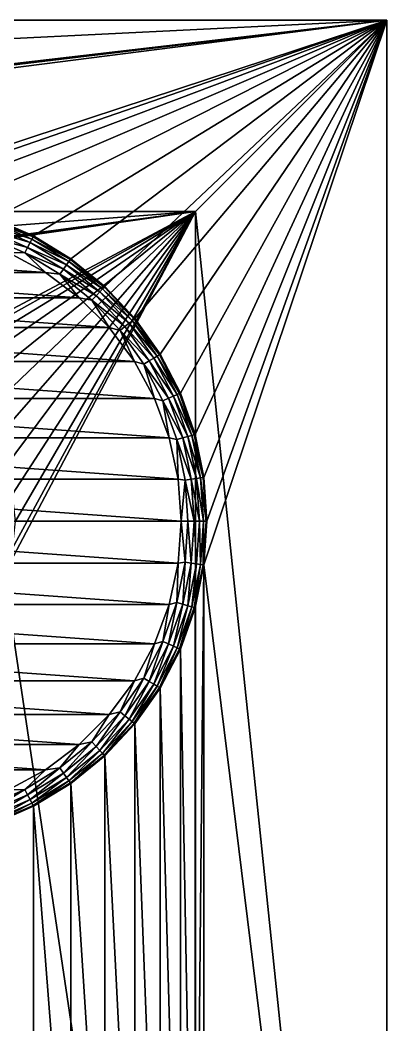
# Model space of a CAD drawing. Extents: x 464 to 15145, y 328 to 7622.
# Drawn here: x 13827 to 15145, y 4012 to 7622 of the extents above; entities that cross this region are included whole.
import ezdxf

# ---------------------------------------------------------------- set-up
doc = ezdxf.new("R2010")
doc.units = 0
doc.layers.get('0').update_dxf_attribs({"linetype": 'CONTINUOUS'})

msp = doc.modelspace()

# ---------------------------------------------------------------- linework, layer by layer
at = {"color": 7}
for points in [[(15145.1, 7622.4), (464.1, 7622.4), (15145.1, 7622.4, -4432), (15145.1, 7622.4)], [(15145.1, 7622.4, -4432), (464.1, 7622.4), (464.1, 7622.4, -4432), (15145.1, 7622.4, -4432)], [(464.1, 7622.4, -4432), (9572.5, 6973.4, -4432), (15145.1, 7622.4, -4432), (464.1, 7622.4, -4432)], [(1152, 6934.5), (464.1, 7622.4), (15145.1, 7622.4), (1152, 6934.5)], [(1152, 6934.5), (15145.1, 7622.4), (14457.2, 6934.5), (1152, 6934.5)], [(15145.1, 7622.4, -4432), (9572.5, 6973.4, -4432), (9730, 6973.4, -4432), (15145.1, 7622.4, -4432)], [(15145.1, 7622.4, -4432), (9730, 6973.4, -4432), (9886.1, 6951.9, -4432), (15145.1, 7622.4, -4432)], [(9886.1, 6951.9, -4432), (13109.7, 6951.9, -4432), (15145.1, 7622.4, -4432), (9886.1, 6951.9, -4432)], [(15145.1, 7622.4, -4432), (13109.7, 6951.9, -4432), (13265.8, 6973.4, -4432), (15145.1, 7622.4, -4432)], [(15145.1, 7622.4, -4432), (13265.8, 6973.4, -4432), (13423.3, 6973.4, -4432), (15145.1, 7622.4, -4432)], [(13423.3, 6973.4, -4432), (13579.4, 6951.9, -4432), (15145.1, 7622.4, -4432), (13423.3, 6973.4, -4432)], [(15145.1, 7622.4, -4432), (13579.4, 6951.9, -4432), (13731.1, 6909.4, -4432), (15145.1, 7622.4, -4432)], [(15145.1, 7622.4, -4432), (13731.1, 6909.4, -4432), (13875.6, 6846.7, -4432), (15145.1, 7622.4, -4432)], [(13875.6, 6846.7, -4432), (14010.1, 6764.8, -4432), (15145.1, 7622.4, -4432), (13875.6, 6846.7, -4432)], [(15145.1, 7622.4, -4432), (14010.1, 6764.8, -4432), (14132.3, 6665.4, -4432), (15145.1, 7622.4, -4432)], [(15145.1, 7622.4, -4432), (14132.3, 6665.4, -4432), (14239.9, 6550.3, -4432), (15145.1, 7622.4, -4432)], [(14239.9, 6550.3, -4432), (14330.7, 6421.6, -4432), (15145.1, 7622.4, -4432), (14239.9, 6550.3, -4432)], [(15145.1, 7622.4, -4432), (14330.7, 6421.6, -4432), (14403.2, 6281.7, -4432), (15145.1, 7622.4, -4432)], [(15145.1, 7622.4, -4432), (14403.2, 6281.7, -4432), (14455.9, 6133.3, -4432), (15145.1, 7622.4, -4432)], [(14455.9, 6133.3, -4432), (14488, 5979.1, -4432), (15145.1, 7622.4, -4432), (14455.9, 6133.3, -4432)], [(14457.2, 6934.5), (15145.1, 7622.4), (15145.1, 328.1), (14457.2, 6934.5)], [(14488, 5979.1, -4432), (14498.7, 5821.9, -4432), (15145.1, 7622.4, -4432), (14488, 5979.1, -4432)], [(15145.1, 7622.4, -4432), (14498.7, 5821.9, -4432), (14488, 5664.7, -4432), (15145.1, 7622.4, -4432)], [(15145.1, 7622.4, -4432), (14488, 5664.7, -4432), (15145.1, 328.1, -4432), (15145.1, 7622.4, -4432)], [(15145.1, 328.1), (15145.1, 7622.4), (15145.1, 328.1, -4432), (15145.1, 328.1)], [(15145.1, 328.1, -4432), (15145.1, 7622.4), (15145.1, 7622.4, -4432), (15145.1, 328.1, -4432)], [(14457.2, 6934.5, -3744.1), (6006.6, 6285.6, -3744.1), (1152, 6934.5, -3744.1), (14457.2, 6934.5, -3744.1)], [(1152, 6934.5), (14457.2, 6934.5), (1152, 6934.5, -3744.1), (1152, 6934.5)], [(1152, 6934.5, -3744.1), (14457.2, 6934.5), (14457.2, 6934.5, -3744.1), (1152, 6934.5, -3744.1)], [(9602.5, 6285.6, -3744.1), (6006.6, 6285.6, -3744.1), (14457.2, 6934.5, -3744.1), (9602.5, 6285.6, -3744.1)], [(14457.2, 6934.5, -3744.1), (9700, 6285.6, -3744.1), (9602.5, 6285.6, -3744.1), (14457.2, 6934.5, -3744.1)], [(14457.2, 6934.5, -3744.1), (9795.3, 6265.4, -3744.1), (9700, 6285.6, -3744.1), (14457.2, 6934.5, -3744.1)], [(13200.5, 6265.4, -3744.1), (9795.3, 6265.4, -3744.1), (14457.2, 6934.5, -3744.1), (13200.5, 6265.4, -3744.1)], [(14457.2, 6934.5, -3744.1), (13295.8, 6285.6, -3744.1), (13200.5, 6265.4, -3744.1), (14457.2, 6934.5, -3744.1)], [(14457.2, 6934.5, -3744.1), (13393.3, 6285.6, -3744.1), (13295.8, 6285.6, -3744.1), (14457.2, 6934.5, -3744.1)], [(13488.6, 6265.4, -3744.1), (13393.3, 6285.6, -3744.1), (14457.2, 6934.5, -3744.1), (13488.6, 6265.4, -3744.1)], [(14457.2, 6934.5, -3744.1), (13577.7, 6225.7, -3744.1), (13488.6, 6265.4, -3744.1), (14457.2, 6934.5, -3744.1)], [(14457.2, 6934.5, -3744.1), (13656.6, 6168.4, -3744.1), (13577.7, 6225.7, -3744.1), (14457.2, 6934.5, -3744.1)], [(13721.8, 6096, -3744.1), (13656.6, 6168.4, -3744.1), (14457.2, 6934.5, -3744.1), (13721.8, 6096, -3744.1)], [(14457.2, 6934.5, -3744.1), (13770.5, 6011.6, -3744.1), (13721.8, 6096, -3744.1), (14457.2, 6934.5, -3744.1)], [(14457.2, 1016, -3744.1), (13770.5, 5632.3, -3744.1), (14457.2, 6934.5, -3744.1), (14457.2, 1016, -3744.1)], [(14457.2, 6934.5, -3744.1), (13770.5, 5632.3, -3744.1), (13800.7, 5725, -3744.1), (14457.2, 6934.5, -3744.1)], [(14457.2, 6934.5, -3744.1), (13800.7, 5918.9, -3744.1), (13770.5, 6011.6, -3744.1), (14457.2, 6934.5, -3744.1)], [(14457.2, 6934.5, -3744.1), (13800.7, 5725, -3744.1), (13810.8, 5821.9, -3744.1), (14457.2, 6934.5, -3744.1)], [(13810.8, 5821.9, -3744.1), (13800.7, 5918.9, -3744.1), (14457.2, 6934.5, -3744.1), (13810.8, 5821.9, -3744.1)], [(14457.2, 6934.5), (14457.2, 1016), (14457.2, 6934.5, -3744.1), (14457.2, 6934.5)], [(14457.2, 6934.5, -3744.1), (14457.2, 1016), (14457.2, 1016, -3744.1), (14457.2, 6934.5, -3744.1)], [(14457.2, 6934.5), (15145.1, 328.1), (14457.2, 1016), (14457.2, 6934.5)], [(13726.9, 6897.8, -5170.7), (13722, 6884, -5189.8), (13869.9, 6835.7, -5170.7), (13726.9, 6897.8, -5170.7)], [(13730, 6906.5, -5148.4), (13726.9, 6897.8, -5170.7), (13874.1, 6843.9, -5148.4), (13730, 6906.5, -5148.4)], [(13726.9, 6897.8, -5170.7), (13869.9, 6835.7, -5170.7), (13874.1, 6843.9, -5148.4), (13726.9, 6897.8, -5170.7)], [(13731.1, 6909.4, -5124.5), (13730, 6906.5, -5148.4), (13875.6, 6846.7, -5124.5), (13731.1, 6909.4, -5124.5)], [(13875.6, 6846.7, -5124.5), (13730, 6906.5, -5148.4), (13874.1, 6843.9, -5148.4), (13875.6, 6846.7, -5124.5)], [(13731.1, 6909.4, -4432), (13731.1, 6909.4, -5124.5), (13875.6, 6846.7, -4432), (13731.1, 6909.4, -4432)], [(13875.6, 6846.7, -4432), (13731.1, 6909.4, -5124.5), (13875.6, 6846.7, -5124.5), (13875.6, 6846.7, -4432)], [(13715.6, 6865.9, -5204.5), (13708.1, 6844.9, -5213.7), (13854.3, 6805.7, -5204.5), (13715.6, 6865.9, -5204.5)], [(13722, 6884, -5189.8), (13715.6, 6865.9, -5204.5), (13863.1, 6822.7, -5189.8), (13722, 6884, -5189.8)], [(13715.6, 6865.9, -5204.5), (13854.3, 6805.7, -5204.5), (13863.1, 6822.7, -5189.8), (13715.6, 6865.9, -5204.5)], [(13722, 6884, -5189.8), (13863.1, 6822.7, -5189.8), (13869.9, 6835.7, -5170.7), (13722, 6884, -5189.8)], [(13708.1, 6844.9, -5213.7), (13785.7, 6787.8, -5216.8), (13844.1, 6785.9, -5213.7), (13708.1, 6844.9, -5213.7)], [(13708.1, 6844.9, -5213.7), (13844.1, 6785.9, -5213.7), (13854.3, 6805.7, -5204.5), (13708.1, 6844.9, -5213.7)], [(13869.9, 6835.7, -5170.7), (13863.1, 6822.7, -5189.8), (14003, 6754.7, -5170.7), (13869.9, 6835.7, -5170.7)], [(13874.1, 6843.9, -5148.4), (13869.9, 6835.7, -5170.7), (14008.3, 6762.3, -5148.4), (13874.1, 6843.9, -5148.4)], [(13869.9, 6835.7, -5170.7), (14003, 6754.7, -5170.7), (14008.3, 6762.3, -5148.4), (13869.9, 6835.7, -5170.7)], [(13875.6, 6846.7, -5124.5), (13874.1, 6843.9, -5148.4), (14010.1, 6764.8, -5124.5), (13875.6, 6846.7, -5124.5)], [(14010.1, 6764.8, -5124.5), (13874.1, 6843.9, -5148.4), (14008.3, 6762.3, -5148.4), (14010.1, 6764.8, -5124.5)], [(13875.6, 6846.7, -4432), (13875.6, 6846.7, -5124.5), (14010.1, 6764.8, -4432), (13875.6, 6846.7, -4432)], [(14010.1, 6764.8, -4432), (13875.6, 6846.7, -5124.5), (14010.1, 6764.8, -5124.5), (14010.1, 6764.8, -4432)], [(13854.3, 6805.7, -5204.5), (13844.1, 6785.9, -5213.7), (13983.5, 6727.1, -5204.5), (13854.3, 6805.7, -5204.5)], [(13863.1, 6822.7, -5189.8), (13854.3, 6805.7, -5204.5), (13994.5, 6742.7, -5189.8), (13863.1, 6822.7, -5189.8)], [(13854.3, 6805.7, -5204.5), (13983.5, 6727.1, -5204.5), (13994.5, 6742.7, -5189.8), (13854.3, 6805.7, -5204.5)], [(13863.1, 6822.7, -5189.8), (13994.5, 6742.7, -5189.8), (14003, 6754.7, -5170.7), (13863.1, 6822.7, -5189.8)], [(12770.5, 6715.2, -5216.8), (13918.6, 6715.2, -5216.8), (12903.5, 6787.8, -5216.8), (12770.5, 6715.2, -5216.8)], [(12903.5, 6787.8, -5216.8), (13918.6, 6715.2, -5216.8), (13785.7, 6787.8, -5216.8), (12903.5, 6787.8, -5216.8)], [(13785.7, 6787.8, -5216.8), (13918.6, 6715.2, -5216.8), (13844.1, 6785.9, -5213.7), (13785.7, 6787.8, -5216.8)], [(13844.1, 6785.9, -5213.7), (13918.6, 6715.2, -5216.8), (13970.7, 6708.9, -5213.7), (13844.1, 6785.9, -5213.7)], [(13844.1, 6785.9, -5213.7), (13970.7, 6708.9, -5213.7), (13983.5, 6727.1, -5204.5), (13844.1, 6785.9, -5213.7)], [(14003, 6754.7, -5170.7), (13994.5, 6742.7, -5189.8), (14123.9, 6656.4, -5170.7), (14003, 6754.7, -5170.7)], [(14008.3, 6762.3, -5148.4), (14003, 6754.7, -5170.7), (14130.2, 6663.1, -5148.4), (14008.3, 6762.3, -5148.4)], [(14003, 6754.7, -5170.7), (14123.9, 6656.4, -5170.7), (14130.2, 6663.1, -5148.4), (14003, 6754.7, -5170.7)], [(14010.1, 6764.8, -5124.5), (14008.3, 6762.3, -5148.4), (14132.3, 6665.4, -5124.5), (14010.1, 6764.8, -5124.5)], [(14132.3, 6665.4, -5124.5), (14008.3, 6762.3, -5148.4), (14130.2, 6663.1, -5148.4), (14132.3, 6665.4, -5124.5)], [(14010.1, 6764.8, -4432), (14010.1, 6764.8, -5124.5), (14132.3, 6665.4, -4432), (14010.1, 6764.8, -4432)], [(14132.3, 6665.4, -4432), (14010.1, 6764.8, -5124.5), (14132.3, 6665.4, -5124.5), (14132.3, 6665.4, -4432)], [(13983.5, 6727.1, -5204.5), (13970.7, 6708.9, -5213.7), (14100.8, 6631.7, -5204.5), (13983.5, 6727.1, -5204.5)], [(13994.5, 6742.7, -5189.8), (13983.5, 6727.1, -5204.5), (14113.9, 6645.6, -5189.8), (13994.5, 6742.7, -5189.8)], [(13983.5, 6727.1, -5204.5), (14100.8, 6631.7, -5204.5), (14113.9, 6645.6, -5189.8), (13983.5, 6727.1, -5204.5)], [(13994.5, 6742.7, -5189.8), (14113.9, 6645.6, -5189.8), (14123.9, 6656.4, -5170.7), (13994.5, 6742.7, -5189.8)], [(12649.2, 6624.4, -5216.8), (14039.9, 6624.4, -5216.8), (12770.5, 6715.2, -5216.8), (12649.2, 6624.4, -5216.8)], [(12770.5, 6715.2, -5216.8), (14039.9, 6624.4, -5216.8), (13918.6, 6715.2, -5216.8), (12770.5, 6715.2, -5216.8)], [(13918.6, 6715.2, -5216.8), (14039.9, 6624.4, -5216.8), (13970.7, 6708.9, -5213.7), (13918.6, 6715.2, -5216.8)], [(13970.7, 6708.9, -5213.7), (14039.9, 6624.4, -5216.8), (14085.6, 6615.4, -5213.7), (13970.7, 6708.9, -5213.7)], [(13970.7, 6708.9, -5213.7), (14085.6, 6615.4, -5213.7), (14100.8, 6631.7, -5204.5), (13970.7, 6708.9, -5213.7)], [(14113.9, 6645.6, -5189.8), (14100.8, 6631.7, -5204.5), (14218.9, 6533.2, -5189.8), (14113.9, 6645.6, -5189.8)], [(14123.9, 6656.4, -5170.7), (14113.9, 6645.6, -5189.8), (14230.3, 6542.5, -5170.7), (14123.9, 6656.4, -5170.7)], [(14113.9, 6645.6, -5189.8), (14218.9, 6533.2, -5189.8), (14230.3, 6542.5, -5170.7), (14113.9, 6645.6, -5189.8)], [(14130.2, 6663.1, -5148.4), (14123.9, 6656.4, -5170.7), (14237.4, 6548.3, -5148.4), (14130.2, 6663.1, -5148.4)], [(14123.9, 6656.4, -5170.7), (14230.3, 6542.5, -5170.7), (14237.4, 6548.3, -5148.4), (14123.9, 6656.4, -5170.7)], [(14132.3, 6665.4, -5124.5), (14130.2, 6663.1, -5148.4), (14239.9, 6550.3, -5124.5), (14132.3, 6665.4, -5124.5)], [(14239.9, 6550.3, -5124.5), (14130.2, 6663.1, -5148.4), (14237.4, 6548.3, -5148.4), (14239.9, 6550.3, -5124.5)], [(14132.3, 6665.4, -4432), (14132.3, 6665.4, -5124.5), (14239.9, 6550.3, -4432), (14132.3, 6665.4, -4432)], [(14239.9, 6550.3, -4432), (14132.3, 6665.4, -5124.5), (14239.9, 6550.3, -5124.5), (14239.9, 6550.3, -4432)], [(12542.1, 6517.3, -5216.8), (14147, 6517.3, -5216.8), (12649.2, 6624.4, -5216.8), (12542.1, 6517.3, -5216.8)], [(12649.2, 6624.4, -5216.8), (14147, 6517.3, -5216.8), (14039.9, 6624.4, -5216.8), (12649.2, 6624.4, -5216.8)], [(14039.9, 6624.4, -5216.8), (14147, 6517.3, -5216.8), (14085.6, 6615.4, -5213.7), (14039.9, 6624.4, -5216.8)], [(14100.8, 6631.7, -5204.5), (14085.6, 6615.4, -5213.7), (14204, 6521.2, -5204.5), (14100.8, 6631.7, -5204.5)], [(14085.6, 6615.4, -5213.7), (14147, 6517.3, -5216.8), (14186.8, 6507.1, -5213.7), (14085.6, 6615.4, -5213.7)], [(14085.6, 6615.4, -5213.7), (14186.8, 6507.1, -5213.7), (14204, 6521.2, -5204.5), (14085.6, 6615.4, -5213.7)], [(14100.8, 6631.7, -5204.5), (14204, 6521.2, -5204.5), (14218.9, 6533.2, -5189.8), (14100.8, 6631.7, -5204.5)], [(14230.3, 6542.5, -5170.7), (14218.9, 6533.2, -5189.8), (14320.1, 6415.2, -5170.7), (14230.3, 6542.5, -5170.7)], [(14237.4, 6548.3, -5148.4), (14230.3, 6542.5, -5170.7), (14328, 6420, -5148.4), (14237.4, 6548.3, -5148.4)], [(14230.3, 6542.5, -5170.7), (14320.1, 6415.2, -5170.7), (14328, 6420, -5148.4), (14230.3, 6542.5, -5170.7)], [(14239.9, 6550.3, -5124.5), (14237.4, 6548.3, -5148.4), (14330.7, 6421.6, -5124.5), (14239.9, 6550.3, -5124.5)], [(14330.7, 6421.6, -5124.5), (14237.4, 6548.3, -5148.4), (14328, 6420, -5148.4), (14330.7, 6421.6, -5124.5)], [(14239.9, 6550.3, -4432), (14239.9, 6550.3, -5124.5), (14330.7, 6421.6, -4432), (14239.9, 6550.3, -4432)], [(14330.7, 6421.6, -4432), (14239.9, 6550.3, -5124.5), (14330.7, 6421.6, -5124.5), (14330.7, 6421.6, -4432)], [(12451.3, 6396, -5216.8), (14237.8, 6396, -5216.8), (12542.1, 6517.3, -5216.8), (12451.3, 6396, -5216.8)], [(12542.1, 6517.3, -5216.8), (14237.8, 6396, -5216.8), (14147, 6517.3, -5216.8), (12542.1, 6517.3, -5216.8)], [(14147, 6517.3, -5216.8), (14237.8, 6396, -5216.8), (14186.8, 6507.1, -5213.7), (14147, 6517.3, -5216.8)], [(14204, 6521.2, -5204.5), (14186.8, 6507.1, -5213.7), (14291.3, 6397.6, -5204.5), (14204, 6521.2, -5204.5)], [(14186.8, 6507.1, -5213.7), (14237.8, 6396, -5216.8), (14272.2, 6386, -5213.7), (14186.8, 6507.1, -5213.7)], [(14186.8, 6507.1, -5213.7), (14272.2, 6386, -5213.7), (14291.3, 6397.6, -5204.5), (14186.8, 6507.1, -5213.7)], [(14218.9, 6533.2, -5189.8), (14204, 6521.2, -5204.5), (14307.6, 6407.5, -5189.8), (14218.9, 6533.2, -5189.8)], [(14204, 6521.2, -5204.5), (14291.3, 6397.6, -5204.5), (14307.6, 6407.5, -5189.8), (14204, 6521.2, -5204.5)], [(14218.9, 6533.2, -5189.8), (14307.6, 6407.5, -5189.8), (14320.1, 6415.2, -5170.7), (14218.9, 6533.2, -5189.8)], [(12378.7, 6263, -5216.8), (14310.4, 6263, -5216.8), (12451.3, 6396, -5216.8), (12378.7, 6263, -5216.8)], [(12451.3, 6396, -5216.8), (14310.4, 6263, -5216.8), (14237.8, 6396, -5216.8), (12451.3, 6396, -5216.8)], [(14237.8, 6396, -5216.8), (14310.4, 6263, -5216.8), (14272.2, 6386, -5213.7), (14237.8, 6396, -5216.8)], [(14291.3, 6397.6, -5204.5), (14272.2, 6386, -5213.7), (14360.8, 6263.3, -5204.5), (14291.3, 6397.6, -5204.5)], [(14307.6, 6407.5, -5189.8), (14291.3, 6397.6, -5204.5), (14378.4, 6271, -5189.8), (14307.6, 6407.5, -5189.8)], [(14291.3, 6397.6, -5204.5), (14360.8, 6263.3, -5204.5), (14378.4, 6271, -5189.8), (14291.3, 6397.6, -5204.5)], [(14320.1, 6415.2, -5170.7), (14307.6, 6407.5, -5189.8), (14391.8, 6276.8, -5170.7), (14320.1, 6415.2, -5170.7)], [(14307.6, 6407.5, -5189.8), (14378.4, 6271, -5189.8), (14391.8, 6276.8, -5170.7), (14307.6, 6407.5, -5189.8)], [(14328, 6420, -5148.4), (14320.1, 6415.2, -5170.7), (14400.3, 6280.5, -5148.4), (14328, 6420, -5148.4)], [(14320.1, 6415.2, -5170.7), (14391.8, 6276.8, -5170.7), (14400.3, 6280.5, -5148.4), (14320.1, 6415.2, -5170.7)], [(14330.7, 6421.6, -5124.5), (14328, 6420, -5148.4), (14403.2, 6281.7, -5124.5), (14330.7, 6421.6, -5124.5)], [(14403.2, 6281.7, -5124.5), (14328, 6420, -5148.4), (14400.3, 6280.5, -5148.4), (14403.2, 6281.7, -5124.5)], [(14330.7, 6421.6, -4432), (14330.7, 6421.6, -5124.5), (14403.2, 6281.7, -4432), (14330.7, 6421.6, -4432)], [(14403.2, 6281.7, -4432), (14330.7, 6421.6, -5124.5), (14403.2, 6281.7, -5124.5), (14403.2, 6281.7, -4432)], [(14272.2, 6386, -5213.7), (14310.4, 6263, -5216.8), (14340.4, 6254.5, -5213.7), (14272.2, 6386, -5213.7)], [(14272.2, 6386, -5213.7), (14340.4, 6254.5, -5213.7), (14360.8, 6263.3, -5204.5), (14272.2, 6386, -5213.7)], [(12325.7, 6121.1, -5216.8), (14363.4, 6121.1, -5216.8), (12378.7, 6263, -5216.8), (12325.7, 6121.1, -5216.8)], [(12378.7, 6263, -5216.8), (14363.4, 6121.1, -5216.8), (14310.4, 6263, -5216.8), (12378.7, 6263, -5216.8)], [(14310.4, 6263, -5216.8), (14363.4, 6121.1, -5216.8), (14340.4, 6254.5, -5213.7), (14310.4, 6263, -5216.8)], [(14360.8, 6263.3, -5204.5), (14340.4, 6254.5, -5213.7), (14411.5, 6120.8, -5204.5), (14360.8, 6263.3, -5204.5)], [(14340.4, 6254.5, -5213.7), (14363.4, 6121.1, -5216.8), (14390, 6114.8, -5213.7), (14340.4, 6254.5, -5213.7)], [(14340.4, 6254.5, -5213.7), (14390, 6114.8, -5213.7), (14411.5, 6120.8, -5204.5), (14340.4, 6254.5, -5213.7)], [(14378.4, 6271, -5189.8), (14360.8, 6263.3, -5204.5), (14429.9, 6126, -5189.8), (14378.4, 6271, -5189.8)], [(14360.8, 6263.3, -5204.5), (14411.5, 6120.8, -5204.5), (14429.9, 6126, -5189.8), (14360.8, 6263.3, -5204.5)], [(14391.8, 6276.8, -5170.7), (14378.4, 6271, -5189.8), (14444, 6130, -5170.7), (14391.8, 6276.8, -5170.7)], [(14378.4, 6271, -5189.8), (14429.9, 6126, -5189.8), (14444, 6130, -5170.7), (14378.4, 6271, -5189.8)], [(14400.3, 6280.5, -5148.4), (14391.8, 6276.8, -5170.7), (14452.9, 6132.4, -5148.4), (14400.3, 6280.5, -5148.4)], [(14391.8, 6276.8, -5170.7), (14444, 6130, -5170.7), (14452.9, 6132.4, -5148.4), (14391.8, 6276.8, -5170.7)], [(14403.2, 6281.7, -5124.5), (14400.3, 6280.5, -5148.4), (14455.9, 6133.3, -5124.5), (14403.2, 6281.7, -5124.5)], [(14455.9, 6133.3, -5124.5), (14400.3, 6280.5, -5148.4), (14452.9, 6132.4, -5148.4), (14455.9, 6133.3, -5124.5)], [(14403.2, 6281.7, -4432), (14403.2, 6281.7, -5124.5), (14455.9, 6133.3, -4432), (14403.2, 6281.7, -4432)], [(14455.9, 6133.3, -4432), (14403.2, 6281.7, -5124.5), (14455.9, 6133.3, -5124.5), (14455.9, 6133.3, -4432)], [(12293.5, 5973, -5216.8), (14395.6, 5973, -5216.8), (12325.7, 6121.1, -5216.8), (12293.5, 5973, -5216.8)], [(12325.7, 6121.1, -5216.8), (14395.6, 5973, -5216.8), (14363.4, 6121.1, -5216.8), (12325.7, 6121.1, -5216.8)], [(14363.4, 6121.1, -5216.8), (14395.6, 5973, -5216.8), (14390, 6114.8, -5213.7), (14363.4, 6121.1, -5216.8)], [(14411.5, 6120.8, -5204.5), (14390, 6114.8, -5213.7), (14442.2, 5972.8, -5204.5), (14411.5, 6120.8, -5204.5)], [(14390, 6114.8, -5213.7), (14395.6, 5973, -5216.8), (14420.2, 5969.7, -5213.7), (14390, 6114.8, -5213.7)], [(14390, 6114.8, -5213.7), (14420.2, 5969.7, -5213.7), (14442.2, 5972.8, -5204.5), (14390, 6114.8, -5213.7)], [(14429.9, 6126, -5189.8), (14411.5, 6120.8, -5204.5), (14461.2, 5975.4, -5189.8), (14429.9, 6126, -5189.8)], [(14411.5, 6120.8, -5204.5), (14442.2, 5972.8, -5204.5), (14461.2, 5975.4, -5189.8), (14411.5, 6120.8, -5204.5)], [(14444, 6130, -5170.7), (14429.9, 6126, -5189.8), (14475.7, 5977.4, -5170.7), (14444, 6130, -5170.7)], [(14429.9, 6126, -5189.8), (14461.2, 5975.4, -5189.8), (14475.7, 5977.4, -5170.7), (14429.9, 6126, -5189.8)], [(14452.9, 6132.4, -5148.4), (14444, 6130, -5170.7), (14484.9, 5978.6, -5148.4), (14452.9, 6132.4, -5148.4)], [(14444, 6130, -5170.7), (14475.7, 5977.4, -5170.7), (14484.9, 5978.6, -5148.4), (14444, 6130, -5170.7)], [(14455.9, 6133.3, -5124.5), (14452.9, 6132.4, -5148.4), (14488, 5979.1, -5124.5), (14455.9, 6133.3, -5124.5)], [(14488, 5979.1, -5124.5), (14452.9, 6132.4, -5148.4), (14484.9, 5978.6, -5148.4), (14488, 5979.1, -5124.5)], [(14455.9, 6133.3, -4432), (14455.9, 6133.3, -5124.5), (14488, 5979.1, -4432), (14455.9, 6133.3, -4432)], [(14488, 5979.1, -4432), (14455.9, 6133.3, -5124.5), (14488, 5979.1, -5124.5), (14488, 5979.1, -4432)], [(14406.4, 5821.9, -5216.8), (12293.5, 5973, -5216.8), (12282.7, 5821.9, -5216.8), (14406.4, 5821.9, -5216.8)], [(14395.6, 5973, -5216.8), (12293.5, 5973, -5216.8), (14406.4, 5821.9, -5216.8), (14395.6, 5973, -5216.8)], [(14395.6, 5973, -5216.8), (14406.4, 5821.9, -5216.8), (14420.2, 5969.7, -5213.7), (14395.6, 5973, -5216.8)], [(14406.4, 5821.9, -5216.8), (14430.3, 5821.9, -5213.7), (14420.2, 5969.7, -5213.7), (14406.4, 5821.9, -5216.8)], [(14420.2, 5969.7, -5213.7), (14452.6, 5821.9, -5204.5), (14442.2, 5972.8, -5204.5), (14420.2, 5969.7, -5213.7)], [(14420.2, 5969.7, -5213.7), (14430.3, 5821.9, -5213.7), (14452.6, 5821.9, -5204.5), (14420.2, 5969.7, -5213.7)], [(14442.2, 5972.8, -5204.5), (14471.7, 5821.9, -5189.8), (14461.2, 5975.4, -5189.8), (14442.2, 5972.8, -5204.5)], [(14442.2, 5972.8, -5204.5), (14452.6, 5821.9, -5204.5), (14471.7, 5821.9, -5189.8), (14442.2, 5972.8, -5204.5)], [(14461.2, 5975.4, -5189.8), (14486.4, 5821.9, -5170.7), (14475.7, 5977.4, -5170.7), (14461.2, 5975.4, -5189.8)], [(14461.2, 5975.4, -5189.8), (14471.7, 5821.9, -5189.8), (14486.4, 5821.9, -5170.7), (14461.2, 5975.4, -5189.8)], [(14475.7, 5977.4, -5170.7), (14495.6, 5821.9, -5148.4), (14484.9, 5978.6, -5148.4), (14475.7, 5977.4, -5170.7)], [(14475.7, 5977.4, -5170.7), (14486.4, 5821.9, -5170.7), (14495.6, 5821.9, -5148.4), (14475.7, 5977.4, -5170.7)], [(14488, 5979.1, -5124.5), (14484.9, 5978.6, -5148.4), (14498.7, 5821.9, -5124.5), (14488, 5979.1, -5124.5)], [(14498.7, 5821.9, -5124.5), (14484.9, 5978.6, -5148.4), (14495.6, 5821.9, -5148.4), (14498.7, 5821.9, -5124.5)], [(14488, 5979.1, -4432), (14488, 5979.1, -5124.5), (14498.7, 5821.9, -4432), (14488, 5979.1, -4432)], [(14498.7, 5821.9, -4432), (14488, 5979.1, -5124.5), (14498.7, 5821.9, -5124.5), (14498.7, 5821.9, -4432)], [(14406.4, 5821.9, -5216.8), (12282.7, 5821.9, -5216.8), (14395.6, 5670.8, -5216.8), (14406.4, 5821.9, -5216.8)], [(14395.6, 5670.8, -5216.8), (12282.7, 5821.9, -5216.8), (12293.5, 5670.8, -5216.8), (14395.6, 5670.8, -5216.8)], [(14395.6, 5670.8, -5216.8), (14420.2, 5674.1, -5213.7), (14406.4, 5821.9, -5216.8), (14395.6, 5670.8, -5216.8)], [(14406.4, 5821.9, -5216.8), (14420.2, 5674.1, -5213.7), (14430.3, 5821.9, -5213.7), (14406.4, 5821.9, -5216.8)], [(14442.2, 5671, -5204.5), (14430.3, 5821.9, -5213.7), (14420.2, 5674.1, -5213.7), (14442.2, 5671, -5204.5)], [(14442.2, 5671, -5204.5), (14452.6, 5821.9, -5204.5), (14430.3, 5821.9, -5213.7), (14442.2, 5671, -5204.5)], [(14442.2, 5671, -5204.5), (14461.2, 5668.4, -5189.8), (14452.6, 5821.9, -5204.5), (14442.2, 5671, -5204.5)], [(14452.6, 5821.9, -5204.5), (14461.2, 5668.4, -5189.8), (14471.7, 5821.9, -5189.8), (14452.6, 5821.9, -5204.5)], [(14461.2, 5668.4, -5189.8), (14475.7, 5666.4, -5170.7), (14471.7, 5821.9, -5189.8), (14461.2, 5668.4, -5189.8)], [(14471.7, 5821.9, -5189.8), (14475.7, 5666.4, -5170.7), (14486.4, 5821.9, -5170.7), (14471.7, 5821.9, -5189.8)], [(14475.7, 5666.4, -5170.7), (14484.9, 5665.2, -5148.4), (14486.4, 5821.9, -5170.7), (14475.7, 5666.4, -5170.7)], [(14488, 5664.7, -5124.5), (14495.6, 5821.9, -5148.4), (14484.9, 5665.2, -5148.4), (14488, 5664.7, -5124.5)], [(14486.4, 5821.9, -5170.7), (14484.9, 5665.2, -5148.4), (14495.6, 5821.9, -5148.4), (14486.4, 5821.9, -5170.7)], [(14498.7, 5821.9, -5124.5), (14495.6, 5821.9, -5148.4), (14488, 5664.7, -5124.5), (14498.7, 5821.9, -5124.5)], [(14498.7, 5821.9, -4432), (14498.7, 5821.9, -5124.5), (14488, 5664.7, -4432), (14498.7, 5821.9, -4432)], [(14488, 5664.7, -4432), (14498.7, 5821.9, -5124.5), (14488, 5664.7, -5124.5), (14488, 5664.7, -4432)], [(14395.6, 5670.8, -5216.8), (12293.5, 5670.8, -5216.8), (14363.4, 5522.8, -5216.8), (14395.6, 5670.8, -5216.8)], [(14363.4, 5522.8, -5216.8), (12293.5, 5670.8, -5216.8), (12325.7, 5522.8, -5216.8), (14363.4, 5522.8, -5216.8)], [(14390, 5529, -5213.7), (14395.6, 5670.8, -5216.8), (14363.4, 5522.8, -5216.8), (14390, 5529, -5213.7)], [(14420.2, 5674.1, -5213.7), (14395.6, 5670.8, -5216.8), (14390, 5529, -5213.7), (14420.2, 5674.1, -5213.7)], [(14420.2, 5674.1, -5213.7), (14390, 5529, -5213.7), (14411.5, 5523, -5204.5), (14420.2, 5674.1, -5213.7)], [(14420.2, 5674.1, -5213.7), (14411.5, 5523, -5204.5), (14442.2, 5671, -5204.5), (14420.2, 5674.1, -5213.7)], [(14411.5, 5523, -5204.5), (14429.9, 5517.8, -5189.8), (14442.2, 5671, -5204.5), (14411.5, 5523, -5204.5)], [(14442.2, 5671, -5204.5), (14429.9, 5517.8, -5189.8), (14461.2, 5668.4, -5189.8), (14442.2, 5671, -5204.5)], [(14429.9, 5517.8, -5189.8), (14444, 5513.9, -5170.7), (14461.2, 5668.4, -5189.8), (14429.9, 5517.8, -5189.8)], [(14461.2, 5668.4, -5189.8), (14444, 5513.9, -5170.7), (14475.7, 5666.4, -5170.7), (14461.2, 5668.4, -5189.8)], [(14444, 5513.9, -5170.7), (14452.9, 5511.4, -5148.4), (14475.7, 5666.4, -5170.7), (14444, 5513.9, -5170.7)], [(14475.7, 5666.4, -5170.7), (14452.9, 5511.4, -5148.4), (14484.9, 5665.2, -5148.4), (14475.7, 5666.4, -5170.7)], [(14455.9, 5510.5, -5124.5), (14484.9, 5665.2, -5148.4), (14452.9, 5511.4, -5148.4), (14455.9, 5510.5, -5124.5)], [(14488, 5664.7, -5124.5), (14484.9, 5665.2, -5148.4), (14455.9, 5510.5, -5124.5), (14488, 5664.7, -5124.5)], [(14488, 5664.7, -4432), (14488, 5664.7, -5124.5), (14455.9, 5510.5, -4432), (14488, 5664.7, -4432)], [(14455.9, 5510.5, -4432), (14488, 5664.7, -5124.5), (14455.9, 5510.5, -5124.5), (14455.9, 5510.5, -4432)], [(14455.9, 5510.5, -4432), (14455.9, 2440, -4432), (14488, 5664.7, -4432), (14455.9, 5510.5, -4432)], [(14488, 5664.7, -4432), (14455.9, 2440, -4432), (14488, 2285.7, -4432), (14488, 5664.7, -4432)], [(14488, 5664.7, -4432), (14488, 2285.7, -4432), (15145.1, 328.1, -4432), (14488, 5664.7, -4432)], [(13770.5, 2318.2, -3744.1), (13770.5, 5632.3, -3744.1), (14457.2, 1016, -3744.1), (13770.5, 2318.2, -3744.1)], [(14390, 5529, -5213.7), (14363.4, 5522.8, -5216.8), (14340.4, 5389.4, -5213.7), (14390, 5529, -5213.7)], [(14390, 5529, -5213.7), (14340.4, 5389.4, -5213.7), (14360.8, 5380.5, -5204.5), (14390, 5529, -5213.7)], [(14390, 5529, -5213.7), (14360.8, 5380.5, -5204.5), (14411.5, 5523, -5204.5), (14390, 5529, -5213.7)], [(14363.4, 5522.8, -5216.8), (12325.7, 5522.8, -5216.8), (14310.4, 5380.8, -5216.8), (14363.4, 5522.8, -5216.8)], [(14310.4, 5380.8, -5216.8), (12325.7, 5522.8, -5216.8), (12378.7, 5380.8, -5216.8), (14310.4, 5380.8, -5216.8)], [(14340.4, 5389.4, -5213.7), (14363.4, 5522.8, -5216.8), (14310.4, 5380.8, -5216.8), (14340.4, 5389.4, -5213.7)], [(14360.8, 5380.5, -5204.5), (14378.4, 5372.9, -5189.8), (14411.5, 5523, -5204.5), (14360.8, 5380.5, -5204.5)], [(14411.5, 5523, -5204.5), (14378.4, 5372.9, -5189.8), (14429.9, 5517.8, -5189.8), (14411.5, 5523, -5204.5)], [(14378.4, 5372.9, -5189.8), (14391.8, 5367, -5170.7), (14429.9, 5517.8, -5189.8), (14378.4, 5372.9, -5189.8)], [(14429.9, 5517.8, -5189.8), (14391.8, 5367, -5170.7), (14444, 5513.9, -5170.7), (14429.9, 5517.8, -5189.8)], [(14391.8, 5367, -5170.7), (14400.3, 5363.3, -5148.4), (14444, 5513.9, -5170.7), (14391.8, 5367, -5170.7)], [(14444, 5513.9, -5170.7), (14400.3, 5363.3, -5148.4), (14452.9, 5511.4, -5148.4), (14444, 5513.9, -5170.7)], [(14403.2, 5362.1, -5124.5), (14452.9, 5511.4, -5148.4), (14400.3, 5363.3, -5148.4), (14403.2, 5362.1, -5124.5)], [(14455.9, 5510.5, -5124.5), (14452.9, 5511.4, -5148.4), (14403.2, 5362.1, -5124.5), (14455.9, 5510.5, -5124.5)], [(14455.9, 5510.5, -4432), (14455.9, 5510.5, -5124.5), (14403.2, 5362.1, -4432), (14455.9, 5510.5, -4432)], [(14403.2, 5362.1, -4432), (14455.9, 5510.5, -5124.5), (14403.2, 5362.1, -5124.5), (14403.2, 5362.1, -4432)], [(14403.2, 5362.1, -4432), (14455.9, 2440, -4432), (14455.9, 5510.5, -4432), (14403.2, 5362.1, -4432)], [(14310.4, 5380.8, -5216.8), (12378.7, 5380.8, -5216.8), (14237.8, 5247.8, -5216.8), (14310.4, 5380.8, -5216.8)], [(14237.8, 5247.8, -5216.8), (12378.7, 5380.8, -5216.8), (12451.3, 5247.8, -5216.8), (14237.8, 5247.8, -5216.8)], [(14272.2, 5257.8, -5213.7), (14310.4, 5380.8, -5216.8), (14237.8, 5247.8, -5216.8), (14272.2, 5257.8, -5213.7)], [(14340.4, 5389.4, -5213.7), (14310.4, 5380.8, -5216.8), (14272.2, 5257.8, -5213.7), (14340.4, 5389.4, -5213.7)], [(14340.4, 5389.4, -5213.7), (14272.2, 5257.8, -5213.7), (14291.3, 5246.2, -5204.5), (14340.4, 5389.4, -5213.7)], [(14340.4, 5389.4, -5213.7), (14291.3, 5246.2, -5204.5), (14360.8, 5380.5, -5204.5), (14340.4, 5389.4, -5213.7)], [(14291.3, 5246.2, -5204.5), (14307.6, 5236.3, -5189.8), (14360.8, 5380.5, -5204.5), (14291.3, 5246.2, -5204.5)], [(14360.8, 5380.5, -5204.5), (14307.6, 5236.3, -5189.8), (14378.4, 5372.9, -5189.8), (14360.8, 5380.5, -5204.5)], [(14307.6, 5236.3, -5189.8), (14320.1, 5228.6, -5170.7), (14378.4, 5372.9, -5189.8), (14307.6, 5236.3, -5189.8)], [(14378.4, 5372.9, -5189.8), (14320.1, 5228.6, -5170.7), (14391.8, 5367, -5170.7), (14378.4, 5372.9, -5189.8)], [(14320.1, 5228.6, -5170.7), (14328, 5223.9, -5148.4), (14391.8, 5367, -5170.7), (14320.1, 5228.6, -5170.7)], [(14391.8, 5367, -5170.7), (14328, 5223.9, -5148.4), (14400.3, 5363.3, -5148.4), (14391.8, 5367, -5170.7)], [(14330.7, 5222.2, -5124.5), (14400.3, 5363.3, -5148.4), (14328, 5223.9, -5148.4), (14330.7, 5222.2, -5124.5)], [(14403.2, 5362.1, -5124.5), (14400.3, 5363.3, -5148.4), (14330.7, 5222.2, -5124.5), (14403.2, 5362.1, -5124.5)], [(14403.2, 5362.1, -4432), (14403.2, 5362.1, -5124.5), (14330.7, 5222.2, -4432), (14403.2, 5362.1, -4432)], [(14330.7, 5222.2, -4432), (14403.2, 5362.1, -5124.5), (14330.7, 5222.2, -5124.5), (14330.7, 5222.2, -4432)], [(14330.7, 5222.2, -4432), (14403.2, 2588.4, -4432), (14403.2, 5362.1, -4432), (14330.7, 5222.2, -4432)], [(14403.2, 5362.1, -4432), (14403.2, 2588.4, -4432), (14455.9, 2440, -4432), (14403.2, 5362.1, -4432)], [(14237.8, 5247.8, -5216.8), (12451.3, 5247.8, -5216.8), (14147, 5126.6, -5216.8), (14237.8, 5247.8, -5216.8)], [(14147, 5126.6, -5216.8), (12451.3, 5247.8, -5216.8), (12542.1, 5126.6, -5216.8), (14147, 5126.6, -5216.8)], [(14186.8, 5136.7, -5213.7), (14237.8, 5247.8, -5216.8), (14147, 5126.6, -5216.8), (14186.8, 5136.7, -5213.7)], [(14272.2, 5257.8, -5213.7), (14237.8, 5247.8, -5216.8), (14186.8, 5136.7, -5213.7), (14272.2, 5257.8, -5213.7)], [(14272.2, 5257.8, -5213.7), (14186.8, 5136.7, -5213.7), (14204, 5122.7, -5204.5), (14272.2, 5257.8, -5213.7)], [(14272.2, 5257.8, -5213.7), (14204, 5122.7, -5204.5), (14291.3, 5246.2, -5204.5), (14272.2, 5257.8, -5213.7)], [(14204, 5122.7, -5204.5), (14218.9, 5110.6, -5189.8), (14291.3, 5246.2, -5204.5), (14204, 5122.7, -5204.5)], [(14291.3, 5246.2, -5204.5), (14218.9, 5110.6, -5189.8), (14307.6, 5236.3, -5189.8), (14291.3, 5246.2, -5204.5)], [(14218.9, 5110.6, -5189.8), (14230.3, 5101.3, -5170.7), (14307.6, 5236.3, -5189.8), (14218.9, 5110.6, -5189.8)], [(14307.6, 5236.3, -5189.8), (14230.3, 5101.3, -5170.7), (14320.1, 5228.6, -5170.7), (14307.6, 5236.3, -5189.8)], [(14230.3, 5101.3, -5170.7), (14237.4, 5095.5, -5148.4), (14320.1, 5228.6, -5170.7), (14230.3, 5101.3, -5170.7)], [(14320.1, 5228.6, -5170.7), (14237.4, 5095.5, -5148.4), (14328, 5223.9, -5148.4), (14320.1, 5228.6, -5170.7)], [(14239.9, 5093.5, -5124.5), (14328, 5223.9, -5148.4), (14237.4, 5095.5, -5148.4), (14239.9, 5093.5, -5124.5)], [(14330.7, 5222.2, -5124.5), (14328, 5223.9, -5148.4), (14239.9, 5093.5, -5124.5), (14330.7, 5222.2, -5124.5)], [(14330.7, 5222.2, -4432), (14330.7, 5222.2, -5124.5), (14239.9, 5093.5, -4432), (14330.7, 5222.2, -4432)], [(14239.9, 5093.5, -4432), (14330.7, 5222.2, -5124.5), (14239.9, 5093.5, -5124.5), (14239.9, 5093.5, -4432)], [(14239.9, 5093.5, -4432), (14330.7, 2728.3, -4432), (14330.7, 5222.2, -4432), (14239.9, 5093.5, -4432)], [(14330.7, 5222.2, -4432), (14330.7, 2728.3, -4432), (14403.2, 2588.4, -4432), (14330.7, 5222.2, -4432)], [(14186.8, 5136.7, -5213.7), (14147, 5126.6, -5216.8), (14085.6, 5028.4, -5213.7), (14186.8, 5136.7, -5213.7)], [(14186.8, 5136.7, -5213.7), (14085.6, 5028.4, -5213.7), (14100.8, 5012.1, -5204.5), (14186.8, 5136.7, -5213.7)], [(14186.8, 5136.7, -5213.7), (14100.8, 5012.1, -5204.5), (14204, 5122.7, -5204.5), (14186.8, 5136.7, -5213.7)], [(14147, 5126.6, -5216.8), (12542.1, 5126.6, -5216.8), (14039.9, 5019.4, -5216.8), (14147, 5126.6, -5216.8)], [(14039.9, 5019.4, -5216.8), (12542.1, 5126.6, -5216.8), (12649.2, 5019.4, -5216.8), (14039.9, 5019.4, -5216.8)], [(14085.6, 5028.4, -5213.7), (14147, 5126.6, -5216.8), (14039.9, 5019.4, -5216.8), (14085.6, 5028.4, -5213.7)], [(14100.8, 5012.1, -5204.5), (14113.9, 4998.2, -5189.8), (14204, 5122.7, -5204.5), (14100.8, 5012.1, -5204.5)], [(14204, 5122.7, -5204.5), (14113.9, 4998.2, -5189.8), (14218.9, 5110.6, -5189.8), (14204, 5122.7, -5204.5)], [(14113.9, 4998.2, -5189.8), (14123.9, 4987.4, -5170.7), (14218.9, 5110.6, -5189.8), (14113.9, 4998.2, -5189.8)], [(14218.9, 5110.6, -5189.8), (14123.9, 4987.4, -5170.7), (14230.3, 5101.3, -5170.7), (14218.9, 5110.6, -5189.8)], [(14123.9, 4987.4, -5170.7), (14130.2, 4980.7, -5148.4), (14230.3, 5101.3, -5170.7), (14123.9, 4987.4, -5170.7)], [(14230.3, 5101.3, -5170.7), (14130.2, 4980.7, -5148.4), (14237.4, 5095.5, -5148.4), (14230.3, 5101.3, -5170.7)], [(14132.3, 4978.4, -5124.5), (14237.4, 5095.5, -5148.4), (14130.2, 4980.7, -5148.4), (14132.3, 4978.4, -5124.5)], [(14239.9, 5093.5, -5124.5), (14237.4, 5095.5, -5148.4), (14132.3, 4978.4, -5124.5), (14239.9, 5093.5, -5124.5)], [(14239.9, 5093.5, -4432), (14239.9, 5093.5, -5124.5), (14132.3, 4978.4, -4432), (14239.9, 5093.5, -4432)], [(14132.3, 4978.4, -4432), (14239.9, 5093.5, -5124.5), (14132.3, 4978.4, -5124.5), (14132.3, 4978.4, -4432)], [(14132.3, 4978.4, -4432), (14239.9, 2857, -4432), (14239.9, 5093.5, -4432), (14132.3, 4978.4, -4432)], [(14239.9, 5093.5, -4432), (14239.9, 2857, -4432), (14330.7, 2728.3, -4432), (14239.9, 5093.5, -4432)], [(14039.9, 5019.4, -5216.8), (12649.2, 5019.4, -5216.8), (13918.6, 4928.6, -5216.8), (14039.9, 5019.4, -5216.8)], [(13918.6, 4928.6, -5216.8), (12649.2, 5019.4, -5216.8), (12770.5, 4928.6, -5216.8), (13918.6, 4928.6, -5216.8)], [(13970.7, 4934.9, -5213.7), (14039.9, 5019.4, -5216.8), (13918.6, 4928.6, -5216.8), (13970.7, 4934.9, -5213.7)], [(14085.6, 5028.4, -5213.7), (14039.9, 5019.4, -5216.8), (13970.7, 4934.9, -5213.7), (14085.6, 5028.4, -5213.7)], [(14085.6, 5028.4, -5213.7), (13970.7, 4934.9, -5213.7), (13983.5, 4916.7, -5204.5), (14085.6, 5028.4, -5213.7)], [(14085.6, 5028.4, -5213.7), (13983.5, 4916.7, -5204.5), (14100.8, 5012.1, -5204.5), (14085.6, 5028.4, -5213.7)], [(13983.5, 4916.7, -5204.5), (13994.5, 4901.1, -5189.8), (14100.8, 5012.1, -5204.5), (13983.5, 4916.7, -5204.5)], [(14100.8, 5012.1, -5204.5), (13994.5, 4901.1, -5189.8), (14113.9, 4998.2, -5189.8), (14100.8, 5012.1, -5204.5)], [(13994.5, 4901.1, -5189.8), (14003, 4889.1, -5170.7), (14113.9, 4998.2, -5189.8), (13994.5, 4901.1, -5189.8)], [(14113.9, 4998.2, -5189.8), (14003, 4889.1, -5170.7), (14123.9, 4987.4, -5170.7), (14113.9, 4998.2, -5189.8)], [(14003, 4889.1, -5170.7), (14008.3, 4881.6, -5148.4), (14123.9, 4987.4, -5170.7), (14003, 4889.1, -5170.7)], [(14123.9, 4987.4, -5170.7), (14008.3, 4881.6, -5148.4), (14130.2, 4980.7, -5148.4), (14123.9, 4987.4, -5170.7)], [(14010.1, 4879, -5124.5), (14130.2, 4980.7, -5148.4), (14008.3, 4881.6, -5148.4), (14010.1, 4879, -5124.5)], [(14132.3, 4978.4, -5124.5), (14130.2, 4980.7, -5148.4), (14010.1, 4879, -5124.5), (14132.3, 4978.4, -5124.5)], [(14132.3, 4978.4, -4432), (14132.3, 4978.4, -5124.5), (14010.1, 4879, -4432), (14132.3, 4978.4, -4432)], [(14010.1, 4879, -4432), (14132.3, 4978.4, -5124.5), (14010.1, 4879, -5124.5), (14010.1, 4879, -4432)], [(14010.1, 4879, -4432), (14132.3, 2972.1, -4432), (14132.3, 4978.4, -4432), (14010.1, 4879, -4432)], [(14132.3, 4978.4, -4432), (14132.3, 2972.1, -4432), (14239.9, 2857, -4432), (14132.3, 4978.4, -4432)], [(13918.6, 4928.6, -5216.8), (12770.5, 4928.6, -5216.8), (13785.7, 4856, -5216.8), (13918.6, 4928.6, -5216.8)], [(13844.1, 4857.9, -5213.7), (13918.6, 4928.6, -5216.8), (13785.7, 4856, -5216.8), (13844.1, 4857.9, -5213.7)], [(13970.7, 4934.9, -5213.7), (13918.6, 4928.6, -5216.8), (13844.1, 4857.9, -5213.7), (13970.7, 4934.9, -5213.7)], [(13970.7, 4934.9, -5213.7), (13844.1, 4857.9, -5213.7), (13854.3, 4838.1, -5204.5), (13970.7, 4934.9, -5213.7)], [(13970.7, 4934.9, -5213.7), (13854.3, 4838.1, -5204.5), (13983.5, 4916.7, -5204.5), (13970.7, 4934.9, -5213.7)], [(13854.3, 4838.1, -5204.5), (13863.1, 4821.2, -5189.8), (13983.5, 4916.7, -5204.5), (13854.3, 4838.1, -5204.5)], [(13983.5, 4916.7, -5204.5), (13863.1, 4821.2, -5189.8), (13994.5, 4901.1, -5189.8), (13983.5, 4916.7, -5204.5)], [(13863.1, 4821.2, -5189.8), (13869.9, 4808.1, -5170.7), (13994.5, 4901.1, -5189.8), (13863.1, 4821.2, -5189.8)], [(13994.5, 4901.1, -5189.8), (13869.9, 4808.1, -5170.7), (14003, 4889.1, -5170.7), (13994.5, 4901.1, -5189.8)], [(13869.9, 4808.1, -5170.7), (13874.1, 4799.9, -5148.4), (14003, 4889.1, -5170.7), (13869.9, 4808.1, -5170.7)], [(14003, 4889.1, -5170.7), (13874.1, 4799.9, -5148.4), (14008.3, 4881.6, -5148.4), (14003, 4889.1, -5170.7)], [(13875.6, 4797.1, -5124.5), (14008.3, 4881.6, -5148.4), (13874.1, 4799.9, -5148.4), (13875.6, 4797.1, -5124.5)], [(14010.1, 4879, -5124.5), (14008.3, 4881.6, -5148.4), (13875.6, 4797.1, -5124.5), (14010.1, 4879, -5124.5)], [(14010.1, 4879, -4432), (14010.1, 4879, -5124.5), (13875.6, 4797.1, -4432), (14010.1, 4879, -4432)], [(13875.6, 4797.1, -4432), (14010.1, 4879, -5124.5), (13875.6, 4797.1, -5124.5), (13875.6, 4797.1, -4432)], [(13875.6, 4797.1, -4432), (14010.1, 3071.5, -4432), (14010.1, 4879, -4432), (13875.6, 4797.1, -4432)], [(14010.1, 4879, -4432), (14010.1, 3071.5, -4432), (14132.3, 2972.1, -4432), (14010.1, 4879, -4432)], [(13844.1, 4857.9, -5213.7), (13785.7, 4856, -5216.8), (13708.1, 4798.9, -5213.7), (13844.1, 4857.9, -5213.7)], [(13844.1, 4857.9, -5213.7), (13708.1, 4798.9, -5213.7), (13715.6, 4777.9, -5204.5), (13844.1, 4857.9, -5213.7)], [(13844.1, 4857.9, -5213.7), (13715.6, 4777.9, -5204.5), (13854.3, 4838.1, -5204.5), (13844.1, 4857.9, -5213.7)], [(13715.6, 4777.9, -5204.5), (13722, 4759.9, -5189.8), (13854.3, 4838.1, -5204.5), (13715.6, 4777.9, -5204.5)], [(13854.3, 4838.1, -5204.5), (13722, 4759.9, -5189.8), (13863.1, 4821.2, -5189.8), (13854.3, 4838.1, -5204.5)], [(13722, 4759.9, -5189.8), (13726.9, 4746, -5170.7), (13863.1, 4821.2, -5189.8), (13722, 4759.9, -5189.8)], [(13863.1, 4821.2, -5189.8), (13726.9, 4746, -5170.7), (13869.9, 4808.1, -5170.7), (13863.1, 4821.2, -5189.8)], [(13726.9, 4746, -5170.7), (13730, 4737.3, -5148.4), (13869.9, 4808.1, -5170.7), (13726.9, 4746, -5170.7)], [(13869.9, 4808.1, -5170.7), (13730, 4737.3, -5148.4), (13874.1, 4799.9, -5148.4), (13869.9, 4808.1, -5170.7)], [(13731.1, 4734.4, -5124.5), (13874.1, 4799.9, -5148.4), (13730, 4737.3, -5148.4), (13731.1, 4734.4, -5124.5)], [(13875.6, 4797.1, -5124.5), (13874.1, 4799.9, -5148.4), (13731.1, 4734.4, -5124.5), (13875.6, 4797.1, -5124.5)], [(13875.6, 4797.1, -4432), (13875.6, 4797.1, -5124.5), (13731.1, 4734.4, -4432), (13875.6, 4797.1, -4432)], [(13731.1, 4734.4, -4432), (13875.6, 4797.1, -5124.5), (13731.1, 4734.4, -5124.5), (13731.1, 4734.4, -4432)], [(13731.1, 4734.4, -4432), (13875.6, 3153.3, -4432), (13875.6, 4797.1, -4432), (13731.1, 4734.4, -4432)], [(13875.6, 4797.1, -4432), (13875.6, 3153.3, -4432), (14010.1, 3071.5, -4432), (13875.6, 4797.1, -4432)], [(13731.1, 4734.4, -4432), (13731.1, 3216.1, -4432), (13875.6, 3153.3, -4432), (13731.1, 4734.4, -4432)]]:
    msp.add_3dface(points, dxfattribs=at)

doc.saveas('drawing.dxf')
